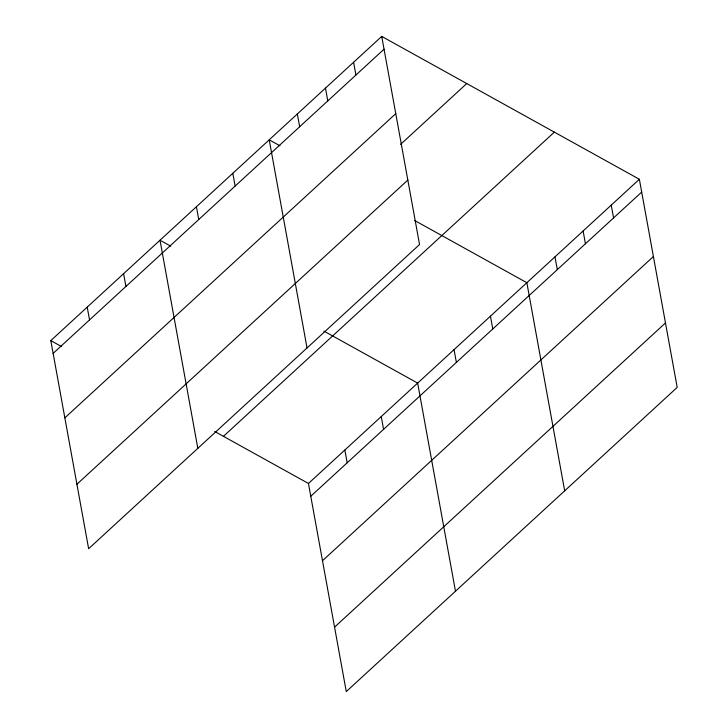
<?xml version="1.0" encoding="UTF-8"?>
<svg xmlns="http://www.w3.org/2000/svg" width="728" height="728" viewBox="0 0 728 728"><rect width="100%" height="100%" fill="white"/><g stroke="black" fill="none" stroke-linecap="round" stroke-linejoin="round"><path stroke-width="1.09" d="M381.727 36.4L419.546 244.526L88.634 548.721L50.805 340.604L381.727 36.4L639.366 179.279L677.195 387.396L346.273 691.6L308.454 483.474L214.669 431.467M53.135 353.38L384.047 49.185M64.847 417.845L395.768 113.65M400.564 144.39L466.748 83.547M76.913 484.257L407.835 180.062M223.432 436.327L554.345 132.132M308.454 483.474L639.366 179.279M310.774 496.259L641.696 192.065M322.486 560.724L653.407 256.52M334.561 627.136L665.474 322.941M279.962 145.791L269.214 139.831L307.034 347.948M414.578 220.448L526.854 282.71L564.682 490.827M170.762 246.173L160.014 240.213L197.834 448.339M323.869 331.085L417.654 383.092L455.473 591.218M50.805 340.604L61.562 346.564M611.238 205.132L613.567 217.918M583.11 230.994L585.439 243.78M554.982 256.848L557.311 269.633M490.454 316.17L492.783 328.956M454.054 349.631L456.383 362.417M353.599 62.253L355.919 75.039M325.471 88.115L327.791 100.901M381.254 416.553L383.574 429.338M297.343 113.968L299.663 126.754M344.854 450.013L347.174 462.799M232.814 173.291L235.135 186.077M196.414 206.752L198.735 219.537M123.605 273.673L125.935 286.459M87.205 307.134L89.535 319.92"/></g></svg>
